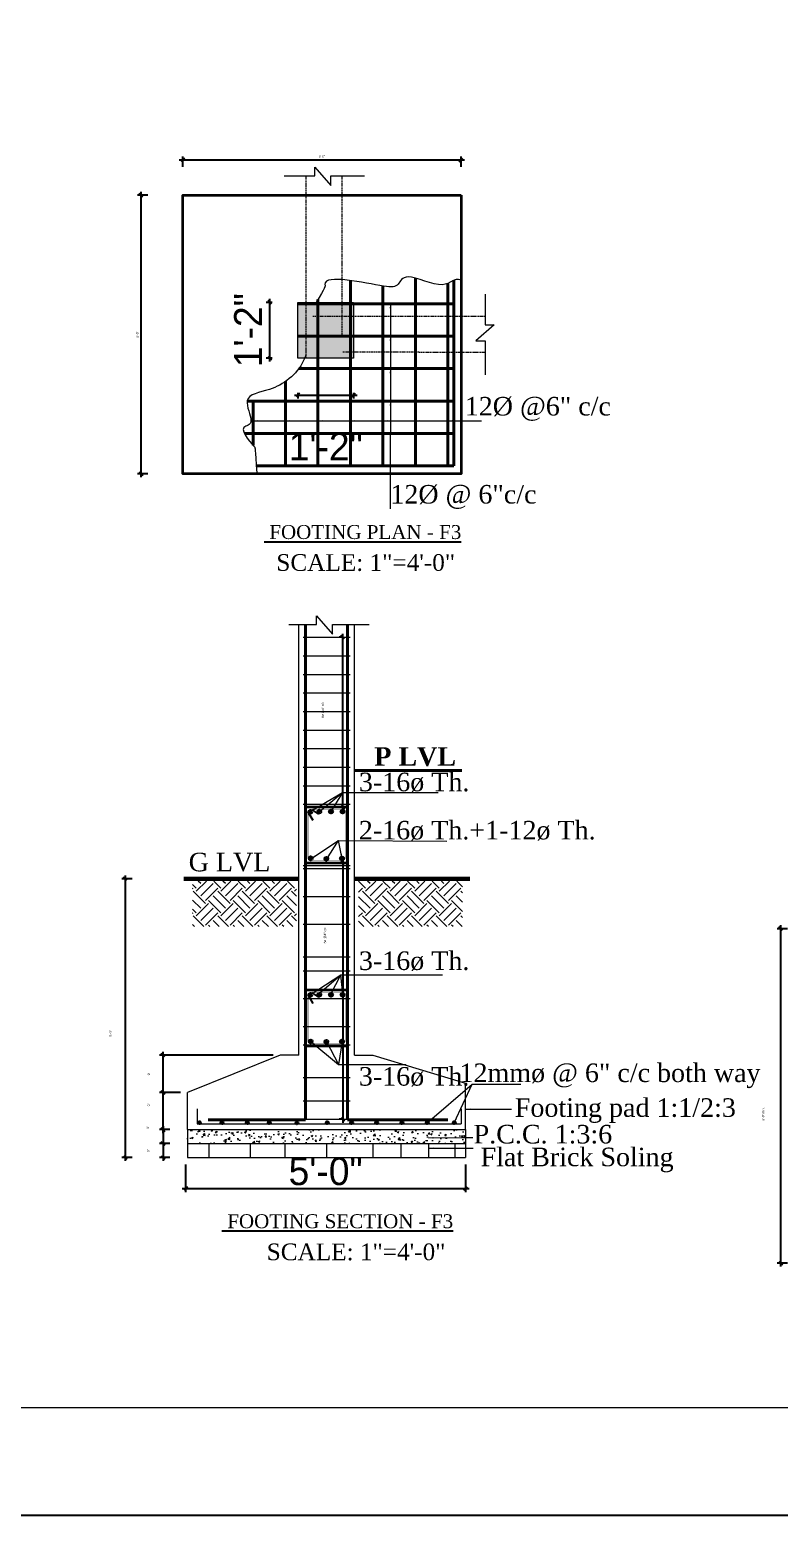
# Model space of a CAD drawing. Header units: inches. Extents: x -10117506 to -5032697, y -6529230 to -3254494.
# Drawn here: x -5042266 to -5041943, y -3262045 to -3261405 of the extents above; entities that cross this region are included whole.
import ezdxf

# ---------------------------------------------------------------- set-up
doc = ezdxf.new("R2010")
doc.units = ezdxf.units.IN
doc.header["$LTSCALE"] = 2
doc.header["$MEASUREMENT"] = 0
doc.header["$PDMODE"] = 34
doc.linetypes.add('ACAD_ISO02W100', pattern=[15, 12, -3])
doc.linetypes.add('HIDDEN', pattern=[0.375, 0.25, -0.125])
doc.layers.get('0').update_dxf_attribs({"linetype": 'CONTINUOUS'})
doc.layers.get('DEFPOINTS').update_dxf_attribs({"color": 141, "linetype": 'CONTINUOUS'})
doc.layers.add('column', color=4, linetype='CONTINUOUS')
for name, color, linetype, lineweight in [('DIM_LINE', 173, 'CONTINUOUS', 20), ('dotted', 131, 'HIDDEN', 13), ('ELE1', 3, 'CONTINUOUS', 9), ('HACTH', 253, 'CONTINUOUS', 5), ('HATCH', 60, 'ACAD_ISO02W100', 13), ('ST-REINFOR', 201, 'CONTINUOUS', 40), ('STIRRUPS', 14, 'CONTINUOUS', 18), ('TEXT', 181, 'CONTINUOUS', 25), ('TRENCH', 1, 'CONTINUOUS', 35), ('WALL ELV', 20, 'CONTINUOUS', 20), ('WALL SEC', 2, 'CONTINUOUS', 35)]:
    doc.layers.add(name, color=color, linetype=linetype, lineweight=lineweight)
doc.styles.add('Lettring Text', font='arial.ttf')
doc.styles.add('NIR', font='COPRGTL.TTF')
doc.styles.add('ordinary', font='times.ttf')
doc.styles.add('TIMES 48', font='times.ttf', dxfattribs={"height": 4})
doc.dimstyles.new('Copy of Standard', dxfattribs={"dimtxt": 6, "dimasz": 2.875, "dimexe": 2, "dimexo": 4, "dimgap": 2, "dimtad": 1, "dimdec": 0, "dimrnd": 1, "dimzin": 0, "dimdsep": 46, "dimlunit": 4, "dimtxsty": 'Lettring Text', "dimcen": 0.1, "dimclrd": 7, "dimclre": 7, "dimclrt": 7, "dimazin": 0, "dimtfac": 0.645, "dimtdec": 0, "dimtmove": 1, "dimatfit": 0, "dimfxl": 3, "dimfxlon": 1, "dimtfillclr": 256, "dimtolj": 1, "dimtzin": 0, "dimlwd": -1, "dimlwe": -1, "dimarcsym": 2})
doc.dimstyles.new('nir 48', dxfattribs={"dimscale": 0.5, "dimtxt": 24, "dimasz": 3, "dimexe": 3, "dimexo": 6, "dimgap": 2, "dimtad": 3, "dimdec": 0, "dimzin": 3, "dimlunit": 4, "dimtxsty": 'NIR', "dimblk": 'OBLIQUE', "dimcen": 2.5, "dimdle": 3, "dimclrt": 3, "dimadec": 0, "dimazin": 0, "dimtfac": 1, "dimtdec": 0, "dimtmove": 2, "dimatfit": 3, "dimfxl": 1, "dimarcsym": 0})

# ---------------------------------------------------------------- blocks, each defined once
blk = doc.blocks.new('_Oblique')
at = {"color": 0, "linetype": 'ByBlock', "lineweight": -2}
blk.add_line((-0.5, -0.5), (0.5, 0.5), dxfattribs=at)
blk = doc.blocks.new('*D473')
at = {"layer": 'DEFPOINTS', "color": 0, "transparency": 16777216}
for p in [(-5042198.22, -3261878.67), (-5042208.74, -3261884.67), (-5042198.22, -3261884.67)]:
    blk.add_point(p, dxfattribs=at)
at = {"layer": 'DIM_LINE', "color": 0, "lineweight": -2, "transparency": 16777216}
for p, q in [((-5042205.74, -3261878.67), (-5042210.24, -3261878.67)), ((-5042205.74, -3261884.67), (-5042210.24, -3261884.67))]:
    blk.add_line(p, q, dxfattribs=at)
at = {"layer": 'DIM_LINE', "color": 0, "linetype": 'ByBlock', "lineweight": -2, "transparency": 16777216}
blk.add_line((-5042208.74, -3261877.17), (-5042208.74, -3261886.17), dxfattribs=at)
at = {"layer": 'DIM_LINE', "color": 0, "lineweight": -2, "transparency": 16777216, "xscale": 1.5, "yscale": 1.5, "zscale": 1.5}
for p, rotation in [((-5042208.74, -3261878.67), 90), ((-5042208.74, -3261884.67), 270)]:
    blk.add_blockref('_Oblique', p, dxfattribs=dict(at, rotation=rotation))
at = {"layer": 'DIM_LINE', "color": 3, "transparency": 16777216, "insert": (-5042215.24, -3261877.74), "char_height": 1, "attachment_point": 5, "rotation": 90, "style": 'NIR'}
blk.add_mtext('3"', dxfattribs=at)
blk = doc.blocks.new('*D474')
at = {"layer": 'DEFPOINTS', "color": 0, "transparency": 16777216}
for p in [(-5042199.85, -3261770.57), (-5042225.06, -3261890.67), (-5042209.74, -3261890.67)]:
    blk.add_point(p, dxfattribs=at)
at = {"layer": 'DIM_LINE', "color": 0, "lineweight": -2, "transparency": 16777216}
for p, q in [((-5042222.06, -3261770.57), (-5042226.56, -3261770.57)), ((-5042222.06, -3261890.67), (-5042226.56, -3261890.67))]:
    blk.add_line(p, q, dxfattribs=at)
at = {"layer": 'DIM_LINE', "color": 0, "linetype": 'ByBlock', "lineweight": -2, "transparency": 16777216}
blk.add_line((-5042225.06, -3261769.07), (-5042225.06, -3261892.17), dxfattribs=at)
at = {"layer": 'DIM_LINE', "color": 0, "lineweight": -2, "transparency": 16777216, "xscale": 1.5, "yscale": 1.5, "zscale": 1.5}
for p, rotation in [((-5042225.06, -3261770.57), 90), ((-5042225.06, -3261890.67), 270)]:
    blk.add_blockref('_Oblique', p, dxfattribs=dict(at, rotation=rotation))
at = {"layer": 'DIM_LINE', "color": 3, "transparency": 16777216, "insert": (-5042231.33, -3261837.12), "char_height": 1, "attachment_point": 5, "rotation": 90, "style": 'NIR'}
blk.add_mtext('5\'-0"', dxfattribs=at)
blk = doc.blocks.new('*D545')
at = {"layer": 'DEFPOINTS', "color": 0, "transparency": 16777216}
for p in [(-5042208.74, -3261862.67), (-5042198.22, -3261862.67), (-5042198.22, -3261878.67)]:
    blk.add_point(p, dxfattribs=at)
at = {"layer": 'DIM_LINE', "color": 0, "linetype": 'ByBlock', "lineweight": -2, "transparency": 16777216}
blk.add_line((-5042208.74, -3261880.17), (-5042208.74, -3261861.17), dxfattribs=at)
at = {"layer": 'DIM_LINE', "color": 0, "lineweight": -2, "transparency": 16777216}
for p, q in [((-5042205.74, -3261862.67), (-5042210.24, -3261862.67)), ((-5042205.74, -3261878.67), (-5042210.24, -3261878.67))]:
    blk.add_line(p, q, dxfattribs=at)
at = {"layer": 'DIM_LINE', "color": 0, "lineweight": -2, "transparency": 16777216, "xscale": 1.5, "yscale": 1.5, "zscale": 1.5}
for p, rotation in [((-5042208.74, -3261862.67), 90), ((-5042208.74, -3261878.67), 270)]:
    blk.add_blockref('_Oblique', p, dxfattribs=dict(at, rotation=rotation))
at = {"layer": 'DIM_LINE', "color": 3, "transparency": 16777216, "insert": (-5042214.81, -3261868), "char_height": 1, "attachment_point": 5, "rotation": 90, "style": 'NIR'}
blk.add_mtext('9"', dxfattribs=at)
blk = doc.blocks.new('*D475')
at = {"layer": 'DEFPOINTS', "color": 0, "transparency": 16777216}
for p in [(-5042218.22, -3261476.02), (-5042200.22, -3261476.02), (-5042200.22, -3261595.99)]:
    blk.add_point(p, dxfattribs=at)
at = {"layer": 'DIM_LINE', "color": 0, "lineweight": -2, "transparency": 16777216}
for p, q in [((-5042215.22, -3261476.02), (-5042219.72, -3261476.02)), ((-5042215.22, -3261595.99), (-5042219.72, -3261595.99))]:
    blk.add_line(p, q, dxfattribs=at)
at = {"layer": 'DIM_LINE', "color": 0, "linetype": 'ByBlock', "lineweight": -2, "transparency": 16777216}
blk.add_line((-5042218.22, -3261597.49), (-5042218.22, -3261474.52), dxfattribs=at)
at = {"layer": 'DIM_LINE', "color": 0, "lineweight": -2, "transparency": 16777216, "xscale": 1.5, "yscale": 1.5, "zscale": 1.5}
for p, rotation in [((-5042218.22, -3261476.02), 90), ((-5042218.22, -3261595.99), 270)]:
    blk.add_blockref('_Oblique', p, dxfattribs=dict(at, rotation=rotation))
at = {"layer": 'DIM_LINE', "color": 3, "transparency": 16777216, "insert": (-5042219.75, -3261536.01), "char_height": 1, "attachment_point": 5, "rotation": 90, "style": 'NIR'}
blk.add_mtext('5\'-0"', dxfattribs=at)
blk = doc.blocks.new('*D476')
at = {"layer": 'DEFPOINTS', "color": 0, "transparency": 16777216}
for p in [(-5042080.22, -3261460.79), (-5042200.22, -3261476.02), (-5042080.22, -3261476.02)]:
    blk.add_point(p, dxfattribs=at)
at = {"layer": 'DIM_LINE', "color": 0, "linetype": 'ByBlock', "lineweight": -2, "transparency": 16777216}
blk.add_line((-5042201.72, -3261460.79), (-5042078.72, -3261460.79), dxfattribs=at)
at = {"layer": 'DIM_LINE', "color": 0, "lineweight": -2, "transparency": 16777216}
for p, q in [((-5042200.22, -3261463.79), (-5042200.22, -3261459.29)), ((-5042080.22, -3261463.79), (-5042080.22, -3261459.29))]:
    blk.add_line(p, q, dxfattribs=at)
at = {"layer": 'DIM_LINE', "color": 0, "lineweight": -2, "transparency": 16777216, "xscale": 1.5, "yscale": 1.5, "zscale": 1.5, "rotation": 180}
blk.add_blockref('_Oblique', (-5042200.22, -3261460.79), dxfattribs=at)
at = {"layer": 'DIM_LINE', "color": 0, "lineweight": -2, "transparency": 16777216, "xscale": 1.5, "yscale": 1.5, "zscale": 1.5}
blk.add_blockref('_Oblique', (-5042080.22, -3261460.79), dxfattribs=at)
at = {"layer": 'DIM_LINE', "color": 3, "transparency": 16777216, "insert": (-5042140.22, -3261459.25), "char_height": 1, "attachment_point": 5, "style": 'NIR'}
blk.add_mtext('5\'-0"', dxfattribs=at)
blk = doc.blocks.new('*D477')
at = {"layer": 'DEFPOINTS', "color": 0, "transparency": 16777216}
for p in [(-5042198.22, -3261884.67), (-5042208.74, -3261890.67), (-5042198.22, -3261890.67)]:
    blk.add_point(p, dxfattribs=at)
at = {"layer": 'DIM_LINE', "color": 0, "lineweight": -2, "transparency": 16777216}
for p, q in [((-5042205.74, -3261884.67), (-5042210.24, -3261884.67)), ((-5042205.74, -3261890.67), (-5042210.24, -3261890.67))]:
    blk.add_line(p, q, dxfattribs=at)
at = {"layer": 'DIM_LINE', "color": 0, "linetype": 'ByBlock', "lineweight": -2, "transparency": 16777216}
blk.add_line((-5042208.74, -3261883.17), (-5042208.74, -3261892.17), dxfattribs=at)
at = {"layer": 'DIM_LINE', "color": 0, "lineweight": -2, "transparency": 16777216, "xscale": 1.5, "yscale": 1.5, "zscale": 1.5}
for p, rotation in [((-5042208.74, -3261884.67), 90), ((-5042208.74, -3261890.67), 270)]:
    blk.add_blockref('_Oblique', p, dxfattribs=dict(at, rotation=rotation))
at = {"layer": 'DIM_LINE', "color": 3, "transparency": 16777216, "insert": (-5042215.15, -3261887.67), "char_height": 1, "attachment_point": 5, "rotation": 90, "style": 'NIR'}
blk.add_mtext('3"', dxfattribs=at)
blk = doc.blocks.new('*D478')
at = {"layer": 'DEFPOINTS', "color": 0, "transparency": 16777216}
for p in [(-5042131.22, -3261763.68), (-5042131.22, -3261874.18), (-5042129.87, -3261874.18)]:
    blk.add_point(p, dxfattribs=at)
at = {"layer": 'DIM_LINE', "color": 0, "lineweight": -2, "transparency": 16777216}
for p, q in [((-5042131.22, -3261763.68), (-5042132.72, -3261763.68)), ((-5042131.22, -3261874.18), (-5042132.72, -3261874.18))]:
    blk.add_line(p, q, dxfattribs=at)
at = {"layer": 'DIM_LINE', "color": 0, "linetype": 'ByBlock', "lineweight": -2, "transparency": 16777216}
blk.add_line((-5042131.22, -3261762.18), (-5042131.22, -3261875.68), dxfattribs=at)
at = {"layer": 'DIM_LINE', "color": 0, "lineweight": -2, "transparency": 16777216, "xscale": 1.5, "yscale": 1.5, "zscale": 1.5}
for p, rotation in [((-5042131.22, -3261763.68), 90), ((-5042131.22, -3261874.18), 270)]:
    blk.add_blockref('_Oblique', p, dxfattribs=dict(at, rotation=rotation))
at = {"layer": 'DIM_LINE', "color": 3, "transparency": 16777216, "insert": (-5042138.78, -3261794.99), "char_height": 1, "attachment_point": 5, "rotation": 90, "style": 'NIR'}
blk.add_mtext('8ø @4" c/c', dxfattribs=at)
blk = doc.blocks.new('*D479')
at = {"layer": 'DEFPOINTS', "color": 0, "transparency": 16777216}
for p in [(-5042128.09, -3261666.45), (-5042131.26, -3261739.68), (-5042130.78, -3261739.68)]:
    blk.add_point(p, dxfattribs=at)
at = {"layer": 'DIM_LINE', "color": 0, "lineweight": -2, "transparency": 16777216}
for p, q in [((-5042131.09, -3261666.45), (-5042132.76, -3261666.45)), ((-5042131.26, -3261739.68), (-5042132.76, -3261739.68))]:
    blk.add_line(p, q, dxfattribs=at)
at = {"layer": 'DIM_LINE', "color": 0, "linetype": 'ByBlock', "lineweight": -2, "transparency": 16777216}
blk.add_line((-5042131.26, -3261664.95), (-5042131.26, -3261741.18), dxfattribs=at)
at = {"layer": 'DIM_LINE', "color": 0, "lineweight": -2, "transparency": 16777216, "xscale": 1.5, "yscale": 1.5, "zscale": 1.5}
for p, rotation in [((-5042131.26, -3261666.45), 90), ((-5042131.26, -3261739.68), 270)]:
    blk.add_blockref('_Oblique', p, dxfattribs=dict(at, rotation=rotation))
at = {"layer": 'DIM_LINE', "color": 3, "transparency": 16777216, "insert": (-5042139.78, -3261697.81), "char_height": 1, "attachment_point": 5, "rotation": 90, "style": 'NIR'}
blk.add_mtext('8ø @4" c/c', dxfattribs=at)
blk = doc.blocks.new('*D535')
at = {"layer": 'DEFPOINTS', "color": 0, "transparency": 16777216}
for p in [(-5042208.74, -3261846.57), (-5042158.22, -3261846.57), (-5042198.22, -3261862.67)]:
    blk.add_point(p, dxfattribs=at)
at = {"layer": 'DIM_LINE', "color": 0, "lineweight": -2, "transparency": 16777216}
for p, q in [((-5042161.22, -3261846.57), (-5042210.24, -3261846.57)), ((-5042201.22, -3261862.67), (-5042210.24, -3261862.67))]:
    blk.add_line(p, q, dxfattribs=at)
at = {"layer": 'DIM_LINE', "color": 0, "linetype": 'ByBlock', "lineweight": -2, "transparency": 16777216}
blk.add_line((-5042208.74, -3261864.17), (-5042208.74, -3261845.07), dxfattribs=at)
at = {"layer": 'DIM_LINE', "color": 0, "lineweight": -2, "transparency": 16777216, "xscale": 1.5, "yscale": 1.5, "zscale": 1.5}
for p, rotation in [((-5042208.74, -3261846.57), 90), ((-5042208.74, -3261862.67), 270)]:
    blk.add_blockref('_Oblique', p, dxfattribs=dict(at, rotation=rotation))
at = {"layer": 'DIM_LINE', "color": 3, "transparency": 16777216, "insert": (-5042214.81, -3261854.62), "char_height": 1, "attachment_point": 5, "rotation": 90, "style": 'NIR'}
blk.add_mtext('9"', dxfattribs=at)
blk = doc.blocks.new('*D463')
at = {"layer": 'DEFPOINTS', "color": 0, "transparency": 16777216}
for p in [(-5042198.98, -3261890.67), (-5042078.22, -3261890.67), (-5042078.22, -3261904.04)]:
    blk.add_point(p, dxfattribs=at)
at = {"layer": 'DIM_LINE', "color": 0, "lineweight": -2, "transparency": 16777216}
for p, q in [((-5042198.98, -3261893.67), (-5042198.98, -3261905.54)), ((-5042078.22, -3261893.67), (-5042078.22, -3261905.54)), ((-5042200.48, -3261904.04), (-5042076.72, -3261904.04))]:
    blk.add_line(p, q, dxfattribs=at)
at = {"layer": 'DIM_LINE', "color": 0, "lineweight": -2, "transparency": 16777216, "xscale": 1.5, "yscale": 1.5, "zscale": 1.5, "rotation": 180}
blk.add_blockref('_Oblique', (-5042198.98, -3261904.04), dxfattribs=at)
at = {"layer": 'DIM_LINE', "color": 0, "lineweight": -2, "transparency": 16777216, "xscale": 1.5, "yscale": 1.5, "zscale": 1.5}
blk.add_blockref('_Oblique', (-5042078.22, -3261904.04), dxfattribs=at)
at = {"layer": 'DIM_LINE', "color": 3, "transparency": 16777216, "insert": (-5042138.6, -3261896.65), "char_height": 12, "attachment_point": 5, "style": 'NIR'}
blk.add_mtext('5\'-0"', dxfattribs=at)
blk = doc.blocks.new('*D464')
at = {"layer": 'DEFPOINTS', "color": 0, "transparency": 16777216}
for p in [(-5042162.68, -3261522.15), (-5042150.56, -3261522.15), (-5042150.56, -3261546.14)]:
    blk.add_point(p, dxfattribs=at)
at = {"layer": 'DIM_LINE', "color": 0, "lineweight": -2, "transparency": 16777216}
for p, q in [((-5042161.68, -3261522.15), (-5042164.18, -3261522.15)), ((-5042162.68, -3261547.64), (-5042162.68, -3261520.65)), ((-5042161.68, -3261546.14), (-5042164.18, -3261546.14))]:
    blk.add_line(p, q, dxfattribs=at)
at = {"layer": 'DIM_LINE', "color": 0, "lineweight": -2, "transparency": 16777216, "xscale": 1.5, "yscale": 1.5, "zscale": 1.5}
for p, rotation in [((-5042162.68, -3261522.15), 90), ((-5042162.68, -3261546.14), 270)]:
    blk.add_blockref('_Oblique', p, dxfattribs=dict(at, rotation=rotation))
at = {"layer": 'DIM_LINE', "color": 3, "transparency": 16777216, "insert": (-5042172.07, -3261534.14), "char_height": 12, "attachment_point": 5, "rotation": 90, "style": 'NIR'}
blk.add_mtext('1\'-2"', dxfattribs=at)
blk = doc.blocks.new('*D465')
at = {"layer": 'DEFPOINTS', "color": 0, "transparency": 16777216}
for p in [(-5042150.56, -3261546.13), (-5042126.54, -3261546.13), (-5042126.54, -3261562.07)]:
    blk.add_point(p, dxfattribs=at)
at = {"layer": 'DIM_LINE', "color": 0, "lineweight": -2, "transparency": 16777216}
for p, q in [((-5042152.06, -3261562.07), (-5042125.04, -3261562.07)), ((-5042150.56, -3261561.07), (-5042150.56, -3261563.57)), ((-5042126.54, -3261561.07), (-5042126.54, -3261563.57))]:
    blk.add_line(p, q, dxfattribs=at)
at = {"layer": 'DIM_LINE', "color": 0, "lineweight": -2, "transparency": 16777216, "xscale": 1.5, "yscale": 1.5, "zscale": 1.5, "rotation": 180}
blk.add_blockref('_Oblique', (-5042150.56, -3261562.07), dxfattribs=at)
at = {"layer": 'DIM_LINE', "color": 0, "lineweight": -2, "transparency": 16777216, "xscale": 1.5, "yscale": 1.5, "zscale": 1.5}
blk.add_blockref('_Oblique', (-5042126.54, -3261562.07), dxfattribs=at)
at = {"layer": 'DIM_LINE', "color": 3, "transparency": 16777216, "insert": (-5042138.55, -3261584.23), "char_height": 12, "attachment_point": 5, "style": 'NIR'}
blk.add_mtext('1\'-2"', dxfattribs=at)
blk = doc.blocks.new('*D484')
at = {"layer": 'DEFPOINTS', "color": 0, "transparency": 16777216}
for p in [(-5041912.13, -3261792.07), (-5041942.38, -3261936.19), (-5041924, -3261936.19)]:
    blk.add_point(p, dxfattribs=at)
at = {"layer": 'DIM_LINE', "color": 0, "linetype": 'ByBlock', "lineweight": -2, "transparency": 16777216}
blk.add_line((-5041942.38, -3261790.57), (-5041942.38, -3261937.69), dxfattribs=at)
at = {"layer": 'DIM_LINE', "color": 0, "lineweight": -2, "transparency": 16777216}
for p, q in [((-5041939.38, -3261792.07), (-5041943.88, -3261792.07)), ((-5041939.38, -3261936.19), (-5041943.88, -3261936.19))]:
    blk.add_line(p, q, dxfattribs=at)
at = {"layer": 'DIM_LINE', "color": 0, "lineweight": -2, "transparency": 16777216, "xscale": 1.5, "yscale": 1.5, "zscale": 1.5}
for p, rotation in [((-5041942.38, -3261792.07), 90), ((-5041942.38, -3261936.19), 270)]:
    blk.add_blockref('_Oblique', p, dxfattribs=dict(at, rotation=rotation))
at = {"layer": 'DIM_LINE', "color": 3, "transparency": 16777216, "insert": (-5041949.91, -3261871.93), "char_height": 1, "attachment_point": 5, "rotation": 90, "style": 'NIR'}
blk.add_mtext('5\'-0" min.', dxfattribs=at)

msp = doc.modelspace()

# ---------------------------------------------------------------- hatches: boundary and pattern name
at = {"layer": 'column'}
msp.add_hatch(color=256, dxfattribs=at).paths.add_polyline_path([(-5042150.54, -3261522.14), (-5042150.54, -3261546.14), (-5042126.54, -3261546.14), (-5042126.54, -3261522.14)])
at = {"layer": 'HACTH'}
h = msp.add_hatch(dxfattribs=at)
h.set_pattern_fill('AR-CONC', color=256, style=0)
h.set_pattern_definition([(50, (-5062079.375, -3291184.6896), (7.1726018, -0.62752135), [0.75, -8.25]), (355, (-5062079.375, -3291184.6896), (-1.3875133, 7.5219213), [0.6, -6.6]), (100.4514, (-5062078.777, -3291184.742), (5.7850938, 6.8943954), [0.6374019, -7.0114211]), (46.1842, (-5062079.375, -3291182.6896), (10.6724105, -1.6551901), [1.125, -12.375]), (96.6356, (-5062078.486, -3291182.827), (9.346627, 9.7411787), [0.956103, -10.51713]), (351.1842, (-5062079.375, -3291182.69), (9.3466195, 9.741186), [0.9, -9.9]), (21, (-5062078.375, -3291183.1896), (5.9690705, -4.0261889), [0.75, -8.25]), (326, (-5062078.375, -3291183.1896), (2.4331533, 7.2515005), [0.6, -6.6]), (71.4514, (-5062077.8776, -3291183.525), (8.4022263, 3.225305), [0.6374019, -7.0114211]), (37.5, (-5062079.375, -3291184.6896), (0.12159855, 3.32893854), [0, -6.52, 0, -6.7, 0, -6.625]), (7.5, (-5062079.375, -3291184.6896), (2.63069537, 3.94411712), [0, -3.82, 0, -6.37, 0, -2.525]), (327.5, (-5062081.605, -3291184.6896), (5.33822436, -0.22554872), [0, -2.5, 0, -7.8, 0, -10.35]), (317.5, (-5062082.605, -3291184.6896), (5.8318617, 1.0010498), [0, -3.25, 0, -5.18, 0, -7.35])])
h.paths.add_polyline_path([(-5042198.22, -3261884.67), (-5042078.22, -3261884.67), (-5042078.22, -3261878.67), (-5042198.22, -3261878.67)])
at = {"layer": 'HATCH'}
h = msp.add_hatch(dxfattribs=at)
h.set_pattern_fill('EARTH', color=256, scale=30, angle=45, style=0)
h.set_pattern_definition([(45, (-5115153.267, -3295031.613), (9e-16, 10.6066017), [7.5, -7.5]), (45, (-5115155.2556, -3295029.624), (9e-16, 10.6066017), [7.5, -7.5]), (45, (-5115157.244, -3295027.6354), (9e-16, 10.6066017), [7.5, -7.5]), (135, (-5115157.244, -3295026.3096), (-10.6066017, 9e-16), [7.5, -7.5]), (135, (-5115155.2556, -3295024.321), (-10.6066017, 9e-16), [7.5, -7.5]), (135, (-5115153.267, -3295022.332), (-10.6066017, 9e-16), [7.5, -7.5])])
h.paths.add_polyline_path([(-5042151.15, -3261771.54), (-5042195.95, -3261771.54), (-5042195.95, -3261791.14), (-5042151.15, -3261791.14)])
h = msp.add_hatch(dxfattribs=at)
h.set_pattern_fill('EARTH', color=256, scale=30, angle=45, style=0)
h.set_pattern_definition([(45, (-5115154.494, -3295031.613), (9e-16, 10.6066017), [7.5, -7.5]), (45, (-5115156.4824, -3295029.624), (9e-16, 10.6066017), [7.5, -7.5]), (45, (-5115158.471, -3295027.6354), (9e-16, 10.6066017), [7.5, -7.5]), (135, (-5115158.471, -3295026.3096), (-10.6066017, 9e-16), [7.5, -7.5]), (135, (-5115156.4824, -3295024.321), (-10.6066017, 9e-16), [7.5, -7.5]), (135, (-5115154.494, -3295022.332), (-10.6066017, 9e-16), [7.5, -7.5])])
h.paths.add_polyline_path([(-5042079.58, -3261771.54), (-5042124.38, -3261771.54), (-5042124.38, -3261791.14), (-5042079.58, -3261791.14)])
at = {"layer": 'WALL SEC'}
for points in [[(-5042145.96, -3261741.73, 1), (-5042144.52, -3261741.73, 1)], [(-5042144.49, -3261741.73, -1), (-5042145.93, -3261741.73, -1)], [(-5042144.49, -3261741.73, -1), (-5042145.93, -3261741.73, -1)], [(-5042142.02, -3261741.62, 1), (-5042140.58, -3261741.62, 1)], [(-5042140.54, -3261741.62, -1), (-5042141.98, -3261741.62, -1)], [(-5042140.54, -3261741.62, -1), (-5042141.98, -3261741.62, -1)], [(-5042137.02, -3261741.62, 1), (-5042135.58, -3261741.62, 1)], [(-5042135.54, -3261741.62, -1), (-5042136.98, -3261741.62, -1)], [(-5042135.54, -3261741.62, -1), (-5042136.98, -3261741.62, -1)], [(-5042131.99, -3261741.62, 1), (-5042130.55, -3261741.62, 1)], [(-5042130.52, -3261741.62, -1), (-5042131.96, -3261741.62, -1)], [(-5042130.52, -3261741.62, -1), (-5042131.96, -3261741.62, -1)], [(-5042145.74, -3261761.74, 1), (-5042144.3, -3261761.74, 1)], [(-5042139, -3261761.92, -1), (-5042137.56, -3261761.92, -1)], [(-5042137.53, -3261761.92, 1), (-5042138.97, -3261761.92, 1)], [(-5042137.53, -3261761.92, 1), (-5042138.97, -3261761.92, 1)], [(-5042132.28, -3261761.8, 1), (-5042130.84, -3261761.8, 1)], [(-5042130.8, -3261761.8, -1), (-5042132.24, -3261761.8, -1)], [(-5042130.8, -3261761.8, -1), (-5042132.24, -3261761.8, -1)], [(-5042145.96, -3261820.62, 1), (-5042144.52, -3261820.62, 1)], [(-5042144.49, -3261820.62, -1), (-5042145.93, -3261820.62, -1)], [(-5042144.49, -3261820.62, -1), (-5042145.93, -3261820.62, -1)], [(-5042142.02, -3261820.52, 1), (-5042140.58, -3261820.52, 1)], [(-5042140.54, -3261820.52, -1), (-5042141.98, -3261820.52, -1)], [(-5042140.54, -3261820.52, -1), (-5042141.98, -3261820.52, -1)], [(-5042137.02, -3261820.52, 1), (-5042135.58, -3261820.52, 1)], [(-5042135.54, -3261820.52, -1), (-5042136.98, -3261820.52, -1)], [(-5042135.54, -3261820.52, -1), (-5042136.98, -3261820.52, -1)], [(-5042131.99, -3261820.51, 1), (-5042130.55, -3261820.51, 1)], [(-5042130.52, -3261820.51, -1), (-5042131.96, -3261820.51, -1)], [(-5042130.52, -3261820.51, -1), (-5042131.96, -3261820.51, -1)], [(-5042145.74, -3261840.63, 1), (-5042144.3, -3261840.63, 1)], [(-5042139, -3261840.81, -1), (-5042137.56, -3261840.81, -1)], [(-5042137.53, -3261840.81, 1), (-5042138.97, -3261840.81, 1)], [(-5042137.53, -3261840.81, 1), (-5042138.97, -3261840.81, 1)], [(-5042132.28, -3261840.69, 1), (-5042130.84, -3261840.69, 1)], [(-5042130.8, -3261840.69, -1), (-5042132.24, -3261840.69, -1)], [(-5042130.8, -3261840.69, -1), (-5042132.24, -3261840.69, -1)], [(-5042193.56, -3261875.72, 0.407959), (-5042193.07, -3261876.22), (-5042193.05, -3261876.22, 0.407959), (-5042192.56, -3261875.72, 1)], [(-5042183.74, -3261875.72, 0.407959), (-5042183.25, -3261876.22), (-5042183.23, -3261876.22, 0.407959), (-5042182.74, -3261875.72, 1)], [(-5042172.85, -3261875.72, 0.407959), (-5042172.36, -3261876.22), (-5042172.34, -3261876.22, 0.407959), (-5042171.85, -3261875.72, 1)], [(-5042163.41, -3261875.72, 0.407959), (-5042162.92, -3261876.22), (-5042162.9, -3261876.22, 0.407959), (-5042162.41, -3261875.72, 1)], [(-5042151.47, -3261875.73, 0.407959), (-5042150.98, -3261876.23), (-5042150.96, -3261876.23, 0.407959), (-5042150.47, -3261875.73, 1)], [(-5042138.39, -3261875.72, 0.407959), (-5042137.9, -3261876.22), (-5042137.87, -3261876.22, 0.407959), (-5042137.39, -3261875.72, 1)], [(-5042127.94, -3261875.72, 0.407959), (-5042127.45, -3261876.22), (-5042127.43, -3261876.22, 0.407959), (-5042126.94, -3261875.72, 1)], [(-5042117.07, -3261875.72, 0.407959), (-5042116.58, -3261876.22), (-5042116.56, -3261876.22, 0.407959), (-5042116.07, -3261875.72, 1)], [(-5042106.18, -3261875.72, 0.407959), (-5042105.69, -3261876.22), (-5042105.67, -3261876.22, 0.407959), (-5042105.18, -3261875.72, 1)], [(-5042095.27, -3261875.72, 0.407959), (-5042094.78, -3261876.22), (-5042094.76, -3261876.22, 0.407959), (-5042094.27, -3261875.72, 1)], [(-5042083.6, -3261875.72, 0.407959), (-5042083.11, -3261876.22), (-5042083.09, -3261876.22, 0.407959), (-5042082.6, -3261875.72, 1)]]:
    msp.add_hatch(color=256, dxfattribs=at).paths.add_polyline_path(points)

# ---------------------------------------------------------------- linework, layer by layer
at = {"layer": 'column'}
for p, q in [((-5042146.22, -3261741.68), (-5042144.08, -3261745.36)), ((-5042144.77, -3261740.74), (-5042141.74, -3261742.64)), ((-5042146.22, -3261820.57), (-5042144.08, -3261824.25)), ((-5042144.77, -3261819.63), (-5042141.74, -3261821.53))]:
    msp.add_line(p, q, dxfattribs=at)
at = {"layer": 'column', "const_width": 0.2}
for points in [[(-5042131.22, -3261740.68), (-5042145.22, -3261740.68, 0.414214), (-5042146.22, -3261741.68), (-5042146.22, -3261761.68, 0.414214), (-5042145.22, -3261762.68), (-5042131.22, -3261762.68, 0.414214), (-5042130.22, -3261761.68), (-5042130.22, -3261741.68, 0.414214)], [(-5042131.22, -3261819.57), (-5042145.22, -3261819.57, 0.414214), (-5042146.22, -3261820.57), (-5042146.22, -3261840.57, 0.414214), (-5042145.22, -3261841.57), (-5042131.22, -3261841.57, 0.414214), (-5042130.22, -3261840.57), (-5042130.22, -3261820.57, 0.414214)]]:
    msp.add_lwpolyline(points, format="xyb", close=True, dxfattribs=at)
at = {"layer": 'DEFPOINTS'}
msp.add_lwpolyline([(-5039797.87, -3259796.88), (-5042975.47, -3259796.88), (-5042975.47, -3262044.85), (-5039797.87, -3262044.85)], close=True, dxfattribs=at)
at = {"layer": 'DIM_LINE'}
msp.add_lwpolyline([(-5042150.56, -3261546.14), (-5042150.56, -3261522.15), (-5042126.54, -3261522.15), (-5042126.54, -3261546.13), (-5042150.56, -3261546.13)], dxfattribs=at)
at = {"layer": 'DIM_LINE', "const_width": 2}
for points in [[(-5042199.85, -3261770.57), (-5042150.22, -3261770.57)], [(-5042126.22, -3261770.57), (-5042076.39, -3261770.57)]]:
    msp.add_lwpolyline(points, dxfattribs=at)
at = {"layer": 'DIM_LINE'}
for points, knots in [([(-5042080.22, -3261512.62), (-5042083.32, -3261511.09), (-5042085.91, -3261518.02), (-5042104.78, -3261508.52), (-5042107.23, -3261515.56), (-5042113.03, -3261515.98), (-5042141.44, -3261509.14), (-5042138.52, -3261515.78), (-5042142.7, -3261522.15)], [37.108323, 37.108323, 37.108323, 37.108323, 43.242576, 49.95234, 54.997892, 60.978869, 73.418852, 74.956326, 74.956326, 74.956326, 74.956326]), ([(-5042147.11, -3261544.68), (-5042147.41, -3261545.54), (-5042150.38, -3261552.89), (-5042160.78, -3261560.72), (-5042175.3, -3261561.66), (-5042168.67, -3261575.56), (-5042178.09, -3261574.87), (-5042169.05, -3261584.67), (-5042169.05, -3261584.67), (-5042168.24, -3261595.75)], [32.721337, 32.721337, 32.721337, 32.721337, 33.919159, 43.242576, 49.95234, 54.997892, 60.978869, 73.418852, 75.377123, 75.377123, 75.377123, 75.377123])]:
    msp.add_open_spline(points, degree=3, knots=knots, dxfattribs=at)
at = {"layer": 'dotted'}
for p, q in [((-5042146.99, -3261546.14), (-5042146.99, -3261467.65)), ((-5042131.56, -3261467.65), (-5042131.56, -3261536.46)), ((-5042144.08, -3261528.06), (-5042069.77, -3261528.15)), ((-5042131.22, -3261543.49), (-5042069.77, -3261543.58))]:
    msp.add_line(p, q, dxfattribs=at)
at = {"layer": 'ELE1'}
msp.add_lwpolyline([(-5042929.15, -3259843.2), (-5039844.19, -3259843.2), (-5039844.19, -3261998.53), (-5042929.15, -3261998.53)], close=True, dxfattribs=at)
msp.add_lwpolyline([(-5042929.15, -3259843.2), (-5039844.19, -3259843.2), (-5039844.19, -3261998.53), (-5042929.15, -3261998.53)], close=True, dxfattribs=at)
at = {"layer": 'HACTH'}
for p, q in [((-5042188.93, -3261884.67), (-5042188.93, -3261890.67)), ((-5042171.22, -3261884.67), (-5042171.22, -3261890.67)), ((-5042171.22, -3261884.67), (-5042171.22, -3261890.67)), ((-5042156.22, -3261884.67), (-5042156.22, -3261890.67)), ((-5042138.22, -3261884.67), (-5042138.22, -3261890.67)), ((-5042118.22, -3261884.67), (-5042118.22, -3261890.67)), ((-5042106.22, -3261884.67), (-5042106.22, -3261890.67)), ((-5042094.22, -3261884.67), (-5042094.22, -3261890.67)), ((-5042082.9, -3261884.67), (-5042082.9, -3261890.67))]:
    msp.add_line(p, q, dxfattribs=at)
at = {"layer": 'HATCH', "linetype": 'Continuous'}
for points in [[(-5042156.5, -3261467.65), (-5042143.24, -3261467.65), (-5042143.24, -3261463.86), (-5042136.39, -3261471.75), (-5042136.38, -3261467.65), (-5042121.81, -3261467.65)], [(-5042069.77, -3261518.64), (-5042069.77, -3261531.9), (-5042065.99, -3261531.9), (-5042073.87, -3261538.76), (-5042069.77, -3261538.76), (-5042069.77, -3261553.33)], [(-5042154.5, -3261661), (-5042142.5, -3261661), (-5042142.51, -3261657.21), (-5042135.65, -3261665.1), (-5042135.65, -3261661), (-5042119.81, -3261661)]]:
    msp.add_lwpolyline(points, dxfattribs=at)
at = {"layer": 'ST-REINFOR'}
for p, q in [((-5042127.91, -3261592.48), (-5042127.9, -3261512.9)), ((-5042113.91, -3261592.48), (-5042113.91, -3261515.14)), ((-5042099.91, -3261592.48), (-5042099.9, -3261511.72)), ((-5042085.91, -3261592.48), (-5042085.9, -3261513.94)), ((-5042083.33, -3261592.57), (-5042083.32, -3261512.62)), ((-5042141.91, -3261592.47), (-5042141.91, -3261520.92)), ((-5042150.56, -3261522.71), (-5042083.32, -3261522.71)), ((-5042150.56, -3261536.71), (-5042083.32, -3261536.71)), ((-5042150.23, -3261550.71), (-5042083.32, -3261550.71)), ((-5042155.91, -3261592.47), (-5042155.91, -3261556.24)), ((-5042172.4, -3261564.71), (-5042083.32, -3261564.71)), ((-5042169.91, -3261583.71), (-5042169.91, -3261564.71)), ((-5042173.57, -3261578.71), (-5042083.32, -3261578.71)), ((-5042168.56, -3261592.57), (-5042083.33, -3261592.57)), ((-5042147.22, -3261874.38), (-5042147.22, -3261661)), ((-5042129.22, -3261874.38), (-5042129.22, -3261661)), ((-5042126.22, -3261723.83), (-5042079.85, -3261723.83)), ((-5042147.22, -3261874.38), (-5042189.22, -3261874.38)), ((-5042129.22, -3261874.38), (-5042085.95, -3261874.38))]:
    msp.add_line(p, q, dxfattribs=at)
at = {"layer": 'STIRRUPS'}
for p, q in [((-5042148.35, -3261666.45), (-5042128.09, -3261666.45)), ((-5042148.35, -3261674.45), (-5042128.09, -3261674.45)), ((-5042148.35, -3261682.45), (-5042128.09, -3261682.45)), ((-5042148.35, -3261690.45), (-5042128.09, -3261690.45)), ((-5042148.35, -3261690.45), (-5042128.09, -3261690.45)), ((-5042148.35, -3261698.45), (-5042128.09, -3261698.45)), ((-5042148.35, -3261706.45), (-5042128.09, -3261706.45)), ((-5042148.35, -3261714.45), (-5042128.09, -3261714.45)), ((-5042148.35, -3261722.45), (-5042128.09, -3261722.45)), ((-5042148.35, -3261730.45), (-5042128.09, -3261730.45)), ((-5042148.35, -3261738.45), (-5042128.04, -3261738.45)), ((-5042148.35, -3261764.79), (-5042128.09, -3261764.79)), ((-5042148.35, -3261766.18), (-5042128.09, -3261766.18)), ((-5042148.35, -3261778.18), (-5042128.09, -3261778.18)), ((-5042148.35, -3261790.18), (-5042128.09, -3261790.18)), ((-5042148.35, -3261804.18), (-5042128.09, -3261804.18)), ((-5042148.35, -3261810.18), (-5042128.09, -3261810.18)), ((-5042148.35, -3261810.18), (-5042128.09, -3261810.18)), ((-5042148.35, -3261822.18), (-5042128.09, -3261822.18)), ((-5042148.35, -3261834.18), (-5042128.09, -3261834.18)), ((-5042148.35, -3261842.18), (-5042128.09, -3261842.18)), ((-5042148.35, -3261842.18), (-5042128.09, -3261842.18)), ((-5042148.35, -3261842.18), (-5042128.09, -3261842.18)), ((-5042148.35, -3261856.18), (-5042128.09, -3261856.18)), ((-5042148.35, -3261866.18), (-5042128.09, -3261866.18)), ((-5042148.35, -3261874.18), (-5042128.09, -3261874.18))]:
    msp.add_line(p, q, dxfattribs=at)
at = {"layer": 'TRENCH'}
msp.add_lwpolyline([(-5042080.22, -3261476.02), (-5042080.22, -3261595.99), (-5042200.22, -3261595.99), (-5042200.22, -3261476.02), (-5042080.22, -3261476.02)], dxfattribs=at)
for points in [[(-5042129.22, -3261739.68), (-5042147.22, -3261739.68), (-5042147.22, -3261763.68), (-5042129.22, -3261763.68)], [(-5042129.22, -3261818.57), (-5042147.22, -3261818.57), (-5042147.22, -3261842.57), (-5042129.22, -3261842.57)]]:
    msp.add_lwpolyline(points, close=True, dxfattribs=at)
at = {"layer": 'WALL ELV'}
for p, q in [((-5042150.22, -3261846.57), (-5042150.22, -3261661)), ((-5042126.22, -3261846.57), (-5042126.22, -3261661)), ((-5042158.22, -3261846.57), (-5042198.22, -3261862.67)), ((-5042150.22, -3261846.57), (-5042158.22, -3261846.57)), ((-5042126.22, -3261846.57), (-5042118.22, -3261846.57)), ((-5042118.22, -3261846.57), (-5042078.22, -3261858.57)), ((-5042078.22, -3261878.57), (-5042078.22, -3261858.57)), ((-5042198.22, -3261878.67), (-5042198.22, -3261862.67)), ((-5042194.06, -3261869.68), (-5042194.06, -3261876.22)), ((-5042080.22, -3261869.68), (-5042080.22, -3261876.22)), ((-5042198.22, -3261878.67), (-5042198.22, -3261884.67)), ((-5042198.22, -3261878.67), (-5042078.22, -3261878.67)), ((-5042194.06, -3261876.22), (-5042080.22, -3261876.22)), ((-5042078.22, -3261878.57), (-5042078.22, -3261890.67)), ((-5042198.22, -3261884.67), (-5042198.22, -3261890.67)), ((-5042198.22, -3261884.67), (-5042078.22, -3261884.67)), ((-5042198.22, -3261890.67), (-5042078.22, -3261890.67))]:
    msp.add_line(p, q, dxfattribs=at)
at = {"layer": 'WALL SEC'}
for centre, radius in [((-5042145.24, -3261741.73), 0.72), ((-5042145.21, -3261741.73), 0.72), ((-5042145.21, -3261741.73), 0.72), ((-5042141.3, -3261741.62), 0.72), ((-5042141.26, -3261741.62), 0.72), ((-5042141.26, -3261741.62), 0.72), ((-5042136.3, -3261741.62), 0.72), ((-5042136.26, -3261741.62), 0.72), ((-5042136.26, -3261741.62), 0.72), ((-5042131.27, -3261741.62), 0.72), ((-5042131.24, -3261741.62), 0.72), ((-5042131.24, -3261741.62), 0.72), ((-5042145.02, -3261761.74), 0.72), ((-5042138.28, -3261761.92), 0.72), ((-5042138.25, -3261761.92), 0.72), ((-5042138.25, -3261761.92), 0.72), ((-5042131.56, -3261761.8), 0.72), ((-5042131.52, -3261761.8), 0.72), ((-5042131.52, -3261761.8), 0.72), ((-5042145.24, -3261820.62), 0.72), ((-5042145.21, -3261820.62), 0.72), ((-5042145.21, -3261820.62), 0.72), ((-5042141.3, -3261820.52), 0.72), ((-5042141.26, -3261820.52), 0.72), ((-5042141.26, -3261820.52), 0.72), ((-5042136.3, -3261820.52), 0.72), ((-5042136.26, -3261820.52), 0.72), ((-5042136.26, -3261820.52), 0.72), ((-5042131.27, -3261820.51), 0.72), ((-5042131.24, -3261820.51), 0.72), ((-5042131.24, -3261820.51), 0.72), ((-5042145.02, -3261840.63), 0.72), ((-5042138.28, -3261840.81), 0.72), ((-5042138.25, -3261840.81), 0.72), ((-5042138.25, -3261840.81), 0.72), ((-5042131.56, -3261840.69), 0.72), ((-5042131.52, -3261840.69), 0.72), ((-5042131.52, -3261840.69), 0.72), ((-5042193.06, -3261875.72), 0.5), ((-5042183.24, -3261875.72), 0.5), ((-5042172.35, -3261875.72), 0.5), ((-5042162.91, -3261875.72), 0.5), ((-5042150.97, -3261875.73), 0.5), ((-5042137.89, -3261875.72), 0.5), ((-5042127.44, -3261875.72), 0.5), ((-5042116.57, -3261875.72), 0.5), ((-5042105.68, -3261875.72), 0.5), ((-5042094.77, -3261875.72), 0.5), ((-5042083.1, -3261875.72), 0.5)]:
    msp.add_circle(centre, radius, dxfattribs=at)

# ---------------------------------------------------------------- texts
at = {"char_height": 8, "attachment_point": 5, "style": 'ordinary'}
for s, insert, width in [('{\\fTimes New Roman|b1|i0|c0|p18;P LVL}', (-5042099.99, -3261717.93), 288.9594), ('{\\fTimes New Roman|b0|i0|c0|p18;G LVL}', (-5042180.06, -3261763.43), 91.1101)]:
    msp.add_mtext(s, dxfattribs=dict(at, insert=insert, width=width))
at = {"layer": 'TEXT', "style": 'TIMES 48'}
for s, p in [('%%U FOOTING PLAN - F3', (-5042165.17, -3261624.12)), ('%%U FOOTING SECTION - F3', (-5042183.3, -3261921.12))]:
    msp.add_text(s, height=6, dxfattribs=at).set_placement(p)
at = {"layer": 'TEXT', "char_height": 8, "attachment_point": 7, "style": 'TIMES 48'}
for s, insert in [('12Ø @6" c/c', (-5042078.61, -3261573.22)), ('12Ø @ 6"c/c ', (-5042110.7, -3261611.17)), ('3-16ø Th.', (-5042124.25, -3261733.33)), ('2-16ø Th.+1-12ø Th.', (-5042124.28, -3261754.1)), ('3-16ø Th.', (-5042124.25, -3261810.36)), ('3-16ø Th.', (-5042124.28, -3261860.19)), ('12mmø @ 6" c/c both way', (-5042080.87, -3261860.8)), ('Footing pad 1:1/2:3', (-5042057.01, -3261875.78)), ('P.C.C. 1:3:6', (-5042074.77, -3261884.78)), ('Flat Brick Soling', (-5042071.77, -3261897.06))]:
    msp.add_mtext(s, dxfattribs=dict(at, insert=insert))
at = {"layer": 'TEXT', "char_height": 7.2, "width": 216.4317, "attachment_point": 5, "style": 'TIMES 48'}
for insert in [(-5042121.3, -3261634.34), (-5042125.46, -3261931.41)]:
    msp.add_mtext('SCALE: 1"=4\'-0"', dxfattribs=dict(at, insert=insert))

# ---------------------------------------------------------------- dimensions: what is measured, and where the dimension line sits
at = {"layer": 'DIM_LINE'}
for base, p1, p2, angle, text, override, picture, middle in [((-5042080.22, -3261460.79), (-5042200.22, -3261476.02), (-5042080.22, -3261476.02), 180, '5\'-0"', {"dimtxt": 2, "dimfxl": 6, "dimfxlon": 1, "dimarcsym": 1}, '*D476', (-5042140.22, -3261459.25)), ((-5042218.22, -3261476.02), (-5042200.22, -3261595.99), (-5042200.22, -3261476.02), 90, '5\'-0"', {"dimtxt": 2, "dimfxl": 6, "dimfxlon": 1, "dimarcsym": 1}, '*D475', (-5042219.75, -3261536.01)), ((-5042162.68, -3261522.15), (-5042150.56, -3261546.14), (-5042150.56, -3261522.15), 90, '1\'-2"', {"dimfxl": 2, "dimfxlon": 1}, '*D464', (-5042172.07, -3261534.14))]:
    dim = msp.add_linear_dim(base=base, p1=p1, p2=p2, angle=angle, text=text, dimstyle='nir 48', override=override, dxfattribs=at)
    dim.commit()
    dim.dimension.update_dxf_attribs({"geometry": picture, "text_midpoint": middle})
dim = msp.add_linear_dim(base=(-5042126.54, -3261562.07), p1=(-5042150.56, -3261546.13), p2=(-5042126.54, -3261546.13), text='1\'-2"', dimstyle='nir 48', override={"dimfxl": 2, "dimfxlon": 1}, dxfattribs=at)
dim.commit()
dim.dimension.update_dxf_attribs({"geometry": '*D465', "text_midpoint": (-5042138.55, -3261584.23)})
for base, p1, p2, angle, text, override, picture, middle in [((-5042131.26, -3261739.68), (-5042128.09, -3261666.45), (-5042130.78, -3261739.68), 270, '8ø @4" c/c', {"dimtxt": 2, "dimfxl": 6, "dimfxlon": 1, "dimarcsym": 1}, '*D479', (-5042139.78, -3261697.81)), ((-5042131.22, -3261874.18), (-5042131.22, -3261763.68), (-5042129.87, -3261874.18), 270, '8ø @4" c/c', {"dimtxt": 2, "dimfxl": 6, "dimfxlon": 1, "dimarcsym": 1}, '*D478', (-5042138.78, -3261794.99)), ((-5042225.06, -3261890.67), (-5042199.85, -3261770.57), (-5042209.74, -3261890.67), 90, '5\'-0"', {"dimtxt": 2, "dimfxl": 6, "dimfxlon": 1, "dimarcsym": 1}, '*D474', (-5042231.33, -3261837.12)), ((-5041942.38, -3261936.19), (-5041912.13, -3261792.07), (-5041924, -3261936.19), 90, '5\'-0" min.', {"dimtxt": 2, "dimfxl": 6, "dimfxlon": 1, "dimarcsym": 1}, '*D484', (-5041949.91, -3261871.93)), ((-5042208.74, -3261846.57), (-5042198.22, -3261862.67), (-5042158.22, -3261846.57), 90, '9"', {"dimtxt": 2, "dimfxl": 6, "dimarcsym": 1}, '*D535', (-5042214.81, -3261854.62)), ((-5042208.74, -3261862.67), (-5042198.22, -3261878.67), (-5042198.22, -3261862.67), 90, '9"', {"dimtxt": 2, "dimfxl": 6, "dimfxlon": 1, "dimarcsym": 1}, '*D545', (-5042214.81, -3261868)), ((-5042208.74, -3261884.67), (-5042198.22, -3261878.67), (-5042198.22, -3261884.67), 90, '3"', {"dimtxt": 2, "dimfxl": 6, "dimfxlon": 1, "dimarcsym": 1}, '*D473', (-5042215.24, -3261877.74)), ((-5042208.74, -3261890.67), (-5042198.22, -3261884.67), (-5042198.22, -3261890.67), 90, '3"', {"dimtxt": 2, "dimfxl": 6, "dimfxlon": 1, "dimarcsym": 1}, '*D477', (-5042215.15, -3261887.67))]:
    dim = msp.add_linear_dim(base=base, p1=p1, p2=p2, angle=angle, text=text, dimstyle='nir 48', override=override, dxfattribs=at)
    dim.commit()
    dim.dimension.update_dxf_attribs({"geometry": picture, "text_midpoint": middle, "dimtype": 160})
dim = msp.add_linear_dim(base=(-5042078.22, -3261904.04), p1=(-5042198.98, -3261890.67), p2=(-5042078.22, -3261890.67), text='5\'-0"', dimstyle='nir 48', dxfattribs=at)
dim.commit()
dim.dimension.update_dxf_attribs({"geometry": '*D463', "text_midpoint": (-5042138.6, -3261896.65)})

# ---------------------------------------------------------------- leaders
at = {"layer": 'HATCH', "linetype": 'Continuous'}
for points in [[(-5042110.69, -3261522.71), (-5042110.69, -3261539.7)], [(-5042110.69, -3261536.71), (-5042110.69, -3261551.1)], [(-5042110.69, -3261550.71), (-5042110.69, -3261568.67)], [(-5042110.69, -3261564.73), (-5042110.7, -3261592.17)], [(-5042169.91, -3261573.22), (-5042071.32, -3261573.22)], [(-5042155.91, -3261573.22), (-5042071.32, -3261573.22)], [(-5042141.91, -3261573.22), (-5042071.32, -3261573.22)], [(-5042127.91, -3261573.22), (-5042071.32, -3261573.22)], [(-5042113.91, -3261573.22), (-5042071.32, -3261573.22)], [(-5042099.91, -3261573.22), (-5042071.32, -3261573.22)], [(-5042085.91, -3261573.22), (-5042071.32, -3261573.22)], [(-5042110.7, -3261578.71), (-5042110.7, -3261611.17)], [(-5042145.21, -3261741.51), (-5042131.26, -3261733.42), (-5042095.1, -3261733.33)], [(-5042141.26, -3261741.62), (-5042131.26, -3261733.42), (-5042095.1, -3261733.33)], [(-5042136.26, -3261741.62), (-5042131.21, -3261733.33), (-5042090.1, -3261733.33)], [(-5042131.24, -3261741.81), (-5042131.26, -3261733.42), (-5042095.1, -3261733.33)], [(-5042145.02, -3261762.01), (-5042133.07, -3261754.07), (-5042086.36, -3261754.29)], [(-5042138.25, -3261762.19), (-5042133.07, -3261754.07), (-5042086.36, -3261754.29)], [(-5042131.52, -3261761.96), (-5042133.07, -3261754.07), (-5042086.36, -3261754.29)], [(-5042145.21, -3261820.62), (-5042132.09, -3261812), (-5042095.1, -3261812)], [(-5042141.28, -3261819.8), (-5042132.09, -3261812), (-5042088.17, -3261812)], [(-5042136.29, -3261820.26), (-5042132.09, -3261812), (-5042097.93, -3261811.95)], [(-5042131.24, -3261820.31), (-5042132.09, -3261812), (-5042092.89, -3261812)], [(-5042145.02, -3261840.63), (-5042133.07, -3261850.57), (-5042103.84, -3261850.54)], [(-5042138.26, -3261840.63), (-5042133.07, -3261850.57), (-5042103.84, -3261850.54)], [(-5042131.52, -3261840.69), (-5042133.07, -3261850.57), (-5042103.84, -3261850.54)], [(-5042094.77, -3261875.72), (-5042075.47, -3261859.09), (-5042054.48, -3261859.05)], [(-5042083.1, -3261875.72), (-5042075.47, -3261859.09), (-5042054.48, -3261859.05)], [(-5042078.21, -3261869.86), (-5042063.44, -3261869.86), (-5042058.51, -3261869.86)], [(-5042094.22, -3261886.67), (-5042079.27, -3261886.62), (-5042075, -3261886.62)], [(-5042094.2, -3261882.21), (-5042079.39, -3261882.06), (-5042075.11, -3261882.05)]]:
    msp.add_leader(points, dimstyle='Copy of Standard', override={"dimasz": 2, "dimtad": 0}, dxfattribs=at)

doc.saveas('drawing.dxf')
